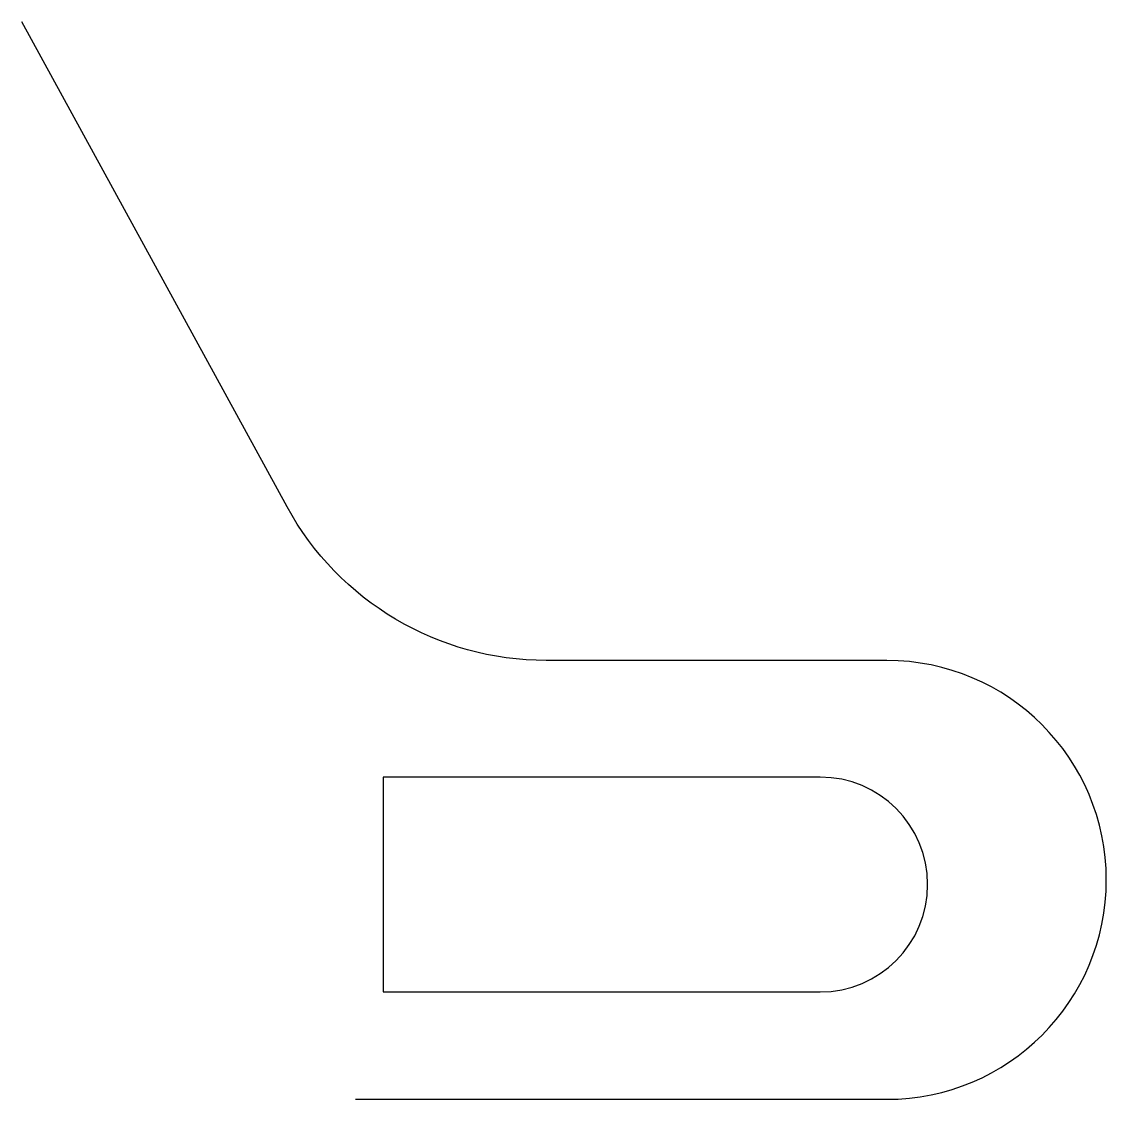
# Model space of a CAD drawing. Extents: x 195 to 487, y 378 to 668.
import ezdxf

# ---------------------------------------------------------------- set-up
doc = ezdxf.new("R2010")
doc.units = 0
doc.layers.get('0').update_dxf_attribs({"color": 250, "linetype": 'CONTINUOUS'})

msp = doc.modelspace()

# ---------------------------------------------------------------- linework, layer by layer
msp.add_lwpolyline([(284.861069, 377.988182), (427.789199, 377.988182, 1), (427.789199, 496.015941), (336.155833, 496.015941, -0.27415), (266.434794, 537.350557), (195.068965, 667.83139)], format="xyb")
msp.add_lwpolyline([(409.860931, 464.641479), (292.331177, 464.641479), (292.331177, 406.87262), (409.860931, 406.87262, 1)], format="xyb", close=True)

doc.saveas('drawing.dxf')
